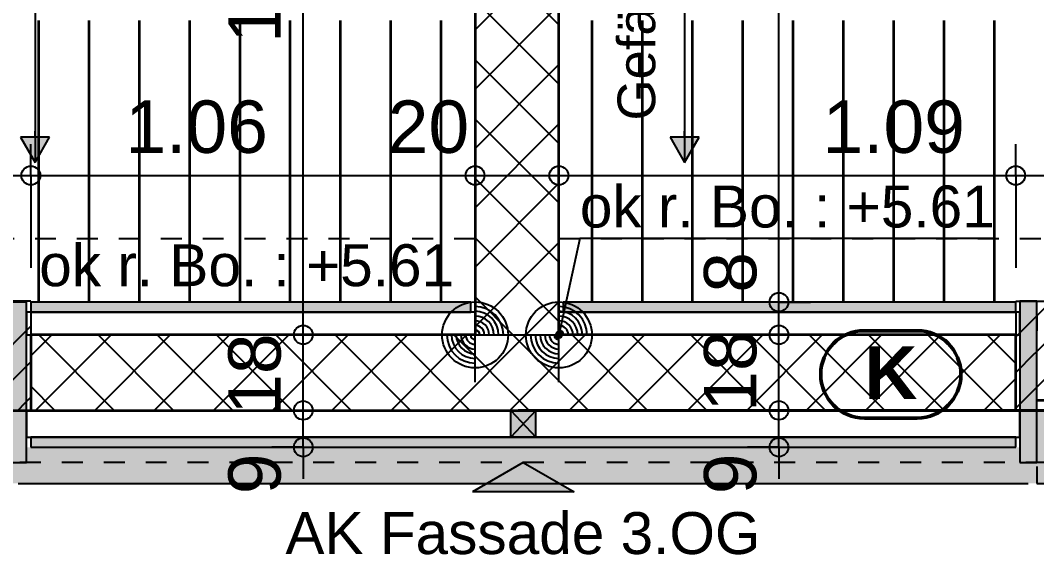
# Model space of a CAD drawing. Header units: centimetres. Extents: x 0.3 to 84.3, y 0.3 to 59.7.
# Drawn here: x 44.79 to 49.64, y 10.356 to 12.904 of the extents above; entities that cross this region are included whole.
import ezdxf

# ---------------------------------------------------------------- set-up
doc = ezdxf.new("R2010")
doc.units = ezdxf.units.CM
for name, pattern in [('AUSGEZOGEN', [0]), ('KURZGESTRICHELT', [0.25, 0.15, -0.1]), ('LINIE_17', [0.05, 0, -0.05]), ('PHANTOM', [63.5, 31.75, -6.35, 6.35, -6.35, 6.35, -6.35]), ('PUNKT', [6.35, 0, -6.35]), ('VERDECKT', [9.525, 6.35, -3.175])]:
    doc.linetypes.add(name, pattern=pattern)
for name, color, linetype, lineweight in [('Allgemein', 7, 'AUSGEZOGEN', 35), ('Ausbau Raeume', 7, 'AUSGEZOGEN', 35), ('Beton Ansicht', 7, 'AUSGEZOGEN', 25), ('Beton verdeckt vorne', 7, 'KURZGESTRICHELT', 25), ('Bodenplatte', 7, 'AUSGEZOGEN', 35), ('Decke', 7, 'AUSGEZOGEN', 35), ('Dichtung', 240, 'AUSGEZOGEN', 25), ('Entwaesserungsb._ Retentionb', 251, 'AUSGEZOGEN', 50), ('Holz Fassadenverkleidung', 7, 'AUSGEZOGEN', 35), ('Holz Unterkonstruktion', 7, 'AUSGEZOGEN', 50), ('Konstruktion oben', 7, 'VERDECKT', 25), ('Spengler', 7, 'AUSGEZOGEN', 35), ('Text Koten', 7, 'AUSGEZOGEN', 50), ('Text Werkplan Ausfuehrung', 7, 'AUSGEZOGEN', 50), ('Unterkonstruktion', 7, 'AUSGEZOGEN', 35), ('Wand Beton bewehrt', 7, 'AUSGEZOGEN', 35), ('Werkplan- Ausfuehrungsmasse', 7, 'AUSGEZOGEN', 25)]:
    doc.layers.add(name, color=color, linetype=linetype, lineweight=lineweight)
doc.styles.add('ARIAL', font='ARIAL.TTF')

msp = doc.modelspace()

# ---------------------------------------------------------------- hatches: boundary and pattern name
at = {"layer": 'Allgemein', "linetype": 'AUSGEZOGEN', "lineweight": 25}
for points in [[(44.82, 10.796), (44.82, 11.56), (44.74, 11.56), (44.74, 10.796)], [(44.84, 11.512), (46.94, 11.512), (46.94, 11.56), (44.84, 11.56)], [(47.38, 11.512), (49.54, 11.512), (49.54, 11.56), (47.38, 11.56)], [(49.56, 11.564), (49.56, 10.796), (49.64, 10.796), (49.64, 11.564)], [(49.54, 10.916), (44.84, 10.916), (44.84, 10.868), (49.54, 10.868)]]:
    msp.add_hatch(color=32, dxfattribs=at).paths.add_polyline_path(points)
at = {"layer": 'Entwaesserungsb._ Retentionb', "linetype": 'AUSGEZOGEN', "lineweight": 25}
for points in [[(44.791, 12.3462), (44.86, 12.2262), (44.929, 12.3462)], [(47.891, 12.3462), (47.96, 12.2262), (48.029, 12.3462)]]:
    msp.add_hatch(color=7, dxfattribs=at).paths.add_polyline_path(points)
at = {"layer": 'Holz Unterkonstruktion', "linetype": 'AUSGEZOGEN', "lineweight": 25}
msp.add_hatch(color=32, dxfattribs=at).paths.add_polyline_path([(47.13, 11.044), (47.13, 10.916), (47.25, 10.916), (47.25, 11.044)])
at = {"layer": 'Spengler', "linetype": 'AUSGEZOGEN', "lineweight": 25, "true_color": 0xfafafa}
for points in [[(49.64, 11.044), (49.64, 10.696), (55.77, 10.696), (55.77, 11.044)], [(44.82, 10.868), (44.82, 10.796), (44.74, 10.796), (44.74, 10.696), (49.64, 10.696), (49.64, 10.796), (49.56, 10.796), (49.56, 10.868)]]:
    msp.add_hatch(color=7, dxfattribs=at).paths.add_polyline_path(points)
at = {"layer": 'Text Werkplan Ausfuehrung', "linetype": 'AUSGEZOGEN', "lineweight": 25}
for points in [[(47.3742, 11.4086), (47.349, 11.4141), (47.3453, 11.4072)], [(47.3742, 11.4086), (47.3453, 11.4072), (47.3747, 11.4008)], [(47.3747, 11.4008), (47.3453, 11.4072), (47.3458, 11.3994)], [(47.3747, 11.4008), (47.3458, 11.3994), (47.371, 11.3939)], [(47.371, 11.3939), (47.3458, 11.3994), (47.3499, 11.393)], [(47.3701, 11.415), (47.3554, 11.4182), (47.349, 11.4141)], [(47.3701, 11.415), (47.349, 11.4141), (47.3742, 11.4086)], [(47.3554, 11.4182), (47.3701, 11.415), (47.3632, 11.4187)], [(47.371, 11.3939), (47.3499, 11.393), (47.3646, 11.3898)], [(47.3646, 11.3898), (47.3499, 11.393), (47.3568, 11.3893)]]:
    msp.add_hatch(color=7, dxfattribs=at).paths.add_polyline_path(points)
msp.add_hatch(color=7, dxfattribs=at).paths.add_polyline_path([(47.19, 10.796), (47.4325, 10.656), (46.9475, 10.656)], flags=16)

# ---------------------------------------------------------------- linework, layer by layer
at = {"layer": 'Allgemein', "color": 7, "linetype": 'AUSGEZOGEN', "lineweight": 25}
for p, q in [((44.82, 11.56), (44.74, 11.56)), ((44.82, 11.512), (44.82, 11.56)), ((46.94, 11.56), (44.84, 11.56)), ((44.84, 11.56), (44.84, 11.512)), ((46.94, 11.512), (46.94, 11.56)), ((49.54, 11.56), (47.38, 11.56)), ((47.38, 11.56), (47.38, 11.512)), ((49.54, 11.512), (49.54, 11.56)), ((49.56, 11.564), (49.56, 11.512)), ((49.64, 11.564), (49.56, 11.564)), ((49.64, 11.444), (49.64, 11.564)), ((44.82, 11.452), (44.82, 11.512)), ((44.84, 11.512), (46.94, 11.512)), ((47.38, 11.512), (49.54, 11.512)), ((49.56, 11.512), (49.56, 11.452)), ((44.82, 11.444), (44.82, 11.452)), ((49.56, 11.452), (49.56, 11.444)), ((44.82, 11.404), (44.82, 11.444)), ((44.82, 11.044), (44.82, 11.404)), ((49.56, 11.444), (49.56, 11.404)), ((49.56, 11.404), (49.56, 11.044)), ((49.64, 10.796), (49.64, 11.444)), ((44.82, 10.964), (44.82, 11.044)), ((49.56, 11.044), (49.56, 10.964)), ((44.82, 10.916), (44.82, 10.964)), ((49.56, 10.964), (49.56, 10.916)), ((44.82, 10.796), (44.82, 10.916)), ((49.54, 10.916), (44.84, 10.916)), ((44.84, 10.916), (44.84, 10.868)), ((49.54, 10.868), (49.54, 10.916)), ((49.56, 10.916), (49.56, 10.796)), ((44.84, 10.868), (49.54, 10.868)), ((44.74, 10.796), (44.82, 10.796)), ((49.56, 10.796), (49.64, 10.796))]:
    msp.add_line(p, q, dxfattribs=at)
at = {"layer": 'Ausbau Raeume', "color": 254, "linetype": 'AUSGEZOGEN', "lineweight": 35}
for p, q in [((44.8782, 12.1846), (44.8782, 12.9032)), ((45.1182, 12.1846), (45.1182, 12.9032)), ((45.3582, 12.1846), (45.3582, 12.9032)), ((45.5982, 12.1846), (45.5982, 12.9032)), ((45.8382, 12.1846), (45.8382, 12.9032)), ((46.0782, 12.1846), (46.0782, 12.9032)), ((46.3182, 12.1846), (46.3182, 12.9032)), ((46.5582, 12.1846), (46.5582, 12.9032)), ((46.7982, 12.1846), (46.7982, 12.9032)), ((47.5182, 12.1846), (47.5182, 12.9032)), ((47.7582, 12.1846), (47.7582, 12.9032)), ((47.9982, 12.1846), (47.9982, 12.9032)), ((48.2382, 12.1846), (48.2382, 12.9032)), ((48.4782, 12.1846), (48.4782, 12.9032)), ((48.7182, 12.1846), (48.7182, 12.9032)), ((48.9582, 12.1846), (48.9582, 12.9032)), ((49.1982, 12.1846), (49.1982, 12.9032)), ((49.4382, 12.1846), (49.4382, 12.9032)), ((44.8782, 11.56), (44.8782, 12.1832)), ((45.1182, 11.56), (45.1182, 12.1832)), ((45.3582, 11.56), (45.3582, 12.1832)), ((45.5982, 11.56), (45.5982, 12.1832)), ((45.8382, 11.56), (45.8382, 12.1832)), ((46.0782, 11.56), (46.0782, 12.1832)), ((46.3182, 11.56), (46.3182, 12.1832)), ((46.5582, 11.56), (46.5582, 12.1832)), ((46.7982, 11.56), (46.7982, 12.1832)), ((47.5182, 11.56), (47.5182, 12.1832)), ((47.7582, 11.56), (47.7582, 12.1832)), ((47.9982, 11.56), (47.9982, 12.1832)), ((48.2382, 11.56), (48.2382, 12.1832)), ((48.4782, 11.56), (48.4782, 12.1832)), ((48.7182, 11.56), (48.7182, 12.1832)), ((48.9582, 11.56), (48.9582, 12.1832)), ((49.1982, 11.56), (49.1982, 12.1832)), ((49.4382, 11.56), (49.4382, 12.1832))]:
    msp.add_line(p, q, dxfattribs=at)
at = {"layer": 'Beton Ansicht', "color": 7, "linetype": 'AUSGEZOGEN', "lineweight": 25}
for p, q in [((44.84, 11.564), (38.51, 11.564)), ((44.84, 11.564), (44.84, 11.56)), ((49.54, 11.564), (49.54, 11.56)), ((49.54, 11.564), (55.87, 11.564))]:
    msp.add_line(p, q, dxfattribs=at)
at = {"layer": 'Beton verdeckt vorne', "color": 7, "linetype": 'VERDECKT', "lineweight": 25}
for p, q in [((44.84, 11.512), (44.84, 11.404)), ((49.54, 11.512), (49.54, 11.404)), ((44.84, 11.044), (38.51, 11.044)), ((49.54, 11.044), (55.87, 11.044))]:
    msp.add_line(p, q, dxfattribs=at)
at = {"layer": 'Bodenplatte', "color": 92, "linetype": 'VERDECKT', "lineweight": 35, "true_color": 0x00c600}
msp.add_line((63.04, 11.044), (31.34, 11.044), dxfattribs=at)
at = {"layer": 'Decke', "color": 92, "linetype": 'PHANTOM', "lineweight": 35, "true_color": 0x00c600}
msp.add_line((31.34, 11.044), (63.04, 11.044), dxfattribs=at)
at = {"layer": 'Dichtung', "color": 21, "linetype": 'AUSGEZOGEN', "lineweight": 25, "true_color": 0xffa8a8}
for p, q in [((49.54, 11.5636), (49.5404, 11.564)), ((49.5475, 11.4014), (49.7101, 11.564)), ((49.6323, 11.3165), (49.844, 11.5282)), ((44.626, 11.2317), (44.8377, 11.4434)), ((44.8381, 11.4438), (44.84, 11.4457)), ((49.54, 11.3939), (49.547, 11.401)), ((49.54, 11.2242), (49.6319, 11.3161)), ((44.7109, 11.1468), (44.84, 11.276)), ((49.54, 11.0545), (49.7168, 11.2313)), ((44.7777, 11.044), (44.7953, 11.0615)), ((44.7957, 11.062), (44.84, 11.1063))]:
    msp.add_line(p, q, dxfattribs=at)
at = {"layer": 'Entwaesserungsb._ Retentionb', "color": 7, "linetype": 'AUSGEZOGEN', "lineweight": 25}
for p, q in [((44.86, 14.4752), (44.86, 12.2262)), ((47.96, 14.4752), (47.96, 12.2262)), ((44.86, 12.3462), (44.86, 12.3762)), ((47.96, 12.3462), (47.96, 12.3762)), ((44.929, 12.3462), (44.791, 12.3462)), ((44.791, 12.3462), (44.86, 12.2262)), ((44.86, 12.2262), (44.929, 12.3462)), ((48.029, 12.3462), (47.891, 12.3462)), ((47.891, 12.3462), (47.96, 12.2262)), ((47.96, 12.2262), (48.029, 12.3462)), ((44.86, 12.2262), (44.86, 12.2262)), ((44.86, 12.2262), (44.86, 12.2262)), ((44.86, 12.2262), (44.86, 12.2262)), ((47.96, 12.2262), (47.96, 12.2262)), ((47.96, 12.2262), (47.96, 12.2262)), ((47.96, 12.2262), (47.96, 12.2262))]:
    msp.add_line(p, q, dxfattribs=at)
at = {"layer": 'Entwaesserungsb._ Retentionb', "color": 7, "linetype": 'LINIE_17', "lineweight": 25}
for p, q in [((31.86, 11.864), (46.96, 11.864)), ((47.36, 11.864), (62.52, 11.864))]:
    msp.add_line(p, q, dxfattribs=at)
at = {"layer": 'Holz Fassadenverkleidung', "color": 7, "linetype": 'LINIE_17', "lineweight": 25}
msp.add_line((63.288, 10.796), (31.092, 10.796), dxfattribs=at)
at = {"layer": 'Holz Unterkonstruktion', "color": 7, "linetype": 'AUSGEZOGEN', "lineweight": 25}
for p, q in [((47.13, 10.916), (47.13, 11.044)), ((47.13, 11.044), (47.25, 11.044)), ((47.25, 11.044), (47.13, 10.916)), ((47.13, 11.044), (47.25, 10.916)), ((47.25, 10.916), (47.25, 11.044)), ((47.13, 10.916), (47.25, 10.916))]:
    msp.add_line(p, q, dxfattribs=at)
at = {"layer": 'Konstruktion oben', "color": 7, "linetype": 'PUNKT', "lineweight": 35}
for p, q in [((49.64, 11.092), (55.77, 11.092)), ((63.288, 10.796), (31.092, 10.796))]:
    msp.add_line(p, q, dxfattribs=at)
at = {"layer": 'Spengler', "color": 7, "linetype": 'AUSGEZOGEN', "lineweight": 25}
for p, q in [((49.64, 11.504), (49.64, 11.424)), ((49.64, 11.044), (55.77, 11.044)), ((49.64, 10.776), (49.64, 10.696)), ((44.78, 10.696), (49.6, 10.696)), ((49.64, 10.696), (55.77, 10.696))]:
    msp.add_line(p, q, dxfattribs=at)
at = {"layer": 'Text Koten', "color": 240, "linetype": 'AUSGEZOGEN', "lineweight": 25}
for p, q in [((46.96, 11.179), (46.96, 11.629)), ((47.36, 11.179), (47.36, 11.629)), ((46.96, 11.2465), (46.96, 11.5615)), ((47.36, 11.2465), (47.36, 11.5615)), ((46.735, 11.404), (47.185, 11.404)), ((46.8027, 11.404), (47.1175, 11.404)), ((47.135, 11.404), (47.585, 11.404)), ((47.2027, 11.404), (47.5175, 11.404))]:
    msp.add_line(p, q, dxfattribs=at)
for centre in [(46.96, 11.404), (47.36, 11.404)]:
    msp.add_circle(centre, 0.1575, dxfattribs=at)
for centre, radius, start, end in [((46.96, 11.404), 0.135, 0, 90), ((46.96, 11.404), 0.1125, 0, 90), ((47.36, 11.404), 0.135, 0, 90), ((47.36, 11.404), 0.1125, 0, 90), ((46.96, 11.404), 0.09, 0, 90), ((46.96, 11.404), 0.0675, 0, 90), ((46.96, 11.404), 0.045, 0, 90), ((47.36, 11.404), 0.09, 0, 90), ((47.36, 11.404), 0.0675, 0, 90), ((47.36, 11.404), 0.045, 0, 90), ((46.96, 11.404), 0.135, 180, 270), ((46.96, 11.404), 0.1125, 180, 270), ((46.96, 11.404), 0.09, 180, 270), ((46.96, 11.404), 0.0675, 180, 270), ((46.96, 11.404), 0.045, 180, 270), ((46.96, 11.404), 0.0225, 180, 270), ((46.96, 11.404), 0.0225, 0, 90), ((47.36, 11.404), 0.135, 180, 270), ((47.36, 11.404), 0.1125, 180, 270), ((47.36, 11.404), 0.09, 180, 270), ((47.36, 11.404), 0.0675, 180, 270), ((47.36, 11.404), 0.045, 180, 270), ((47.36, 11.404), 0.0225, 180, 270), ((47.36, 11.404), 0.0225, 0, 90)]:
    msp.add_arc(centre, radius, start, end, dxfattribs=at)
at = {"layer": 'Text Werkplan Ausfuehrung', "color": 7, "linetype": 'AUSGEZOGEN', "lineweight": 25}
for p, q in [((47.46, 11.864), (47.36, 11.404)), ((49.44, 11.864), (47.46, 11.864)), ((47.3453, 11.4072), (47.3453, 11.4072)), ((47.3632, 11.4187), (47.3632, 11.4187)), ((47.3747, 11.4008), (47.3747, 11.4008)), ((47.3568, 11.3893), (47.3568, 11.3893)), ((47.19, 10.796), (46.9475, 10.656)), ((47.19, 10.796), (47.4325, 10.656)), ((47.4325, 10.656), (46.9475, 10.656))]:
    msp.add_line(p, q, dxfattribs=at)
at = {"layer": 'Text Werkplan Ausfuehrung', "color": 92, "linetype": 'AUSGEZOGEN', "lineweight": 50, "true_color": 0x00b300}
for p, q in [((49.0701, 11.424), (48.8179, 11.424)), ((49.0701, 11.0073), (48.8179, 11.0073))]:
    msp.add_line(p, q, dxfattribs=at)
at = {"layer": 'Text Werkplan Ausfuehrung', "color": 7, "linetype": 'AUSGEZOGEN', "lineweight": 25}
msp.add_circle((47.36, 11.404), 0.015, dxfattribs=at)
at = {"layer": 'Text Werkplan Ausfuehrung', "color": 92, "linetype": 'AUSGEZOGEN', "lineweight": 50, "true_color": 0x00b300}
for centre, start, end in [((48.8179, 11.2157), 90, 270), ((49.0701, 11.2157), 270, 90)]:
    msp.add_arc(centre, 0.2083, start, end, dxfattribs=at)
at = {"layer": 'Unterkonstruktion', "color": 7, "linetype": 'AUSGEZOGEN', "lineweight": 25}
for p, q in [((44.84, 11.512), (44.82, 11.512)), ((44.82, 11.512), (44.82, 11.452)), ((46.94, 11.512), (44.84, 11.512)), ((46.96, 11.512), (46.94, 11.512)), ((46.96, 11.452), (46.96, 11.512)), ((47.38, 11.512), (47.36, 11.512)), ((47.36, 11.512), (47.36, 11.452)), ((49.54, 11.512), (47.38, 11.512)), ((49.56, 11.512), (49.54, 11.512)), ((49.56, 11.452), (49.56, 11.512)), ((44.82, 11.452), (44.82, 11.404)), ((46.96, 11.404), (46.96, 11.452)), ((47.36, 11.452), (47.36, 11.404)), ((49.56, 11.404), (49.56, 11.452)), ((44.82, 11.404), (44.84, 11.404)), ((44.84, 11.404), (46.96, 11.404)), ((47.36, 11.404), (49.54, 11.404)), ((49.54, 11.404), (49.56, 11.404)), ((44.84, 11.044), (44.82, 11.044)), ((44.82, 11.044), (44.82, 10.964)), ((49.54, 11.044), (44.84, 11.044)), ((49.56, 11.044), (49.54, 11.044)), ((49.56, 10.964), (49.56, 11.044)), ((44.82, 10.964), (44.82, 10.916)), ((49.56, 10.916), (49.56, 10.964)), ((44.82, 10.916), (44.84, 10.916)), ((44.84, 10.916), (49.54, 10.916)), ((49.54, 10.916), (49.56, 10.916))]:
    msp.add_line(p, q, dxfattribs=at)
at = {"layer": 'Wand Beton bewehrt', "color": 7, "linetype": 'AUSGEZOGEN', "lineweight": 35}
for p, q in [((47.36, 11.56), (47.36, 15.618)), ((46.96, 14.494), (46.96, 11.512)), ((47.36, 11.512), (47.36, 11.56)), ((46.96, 11.512), (46.96, 11.452)), ((47.36, 11.452), (47.36, 11.512)), ((46.96, 11.452), (46.96, 11.404)), ((47.36, 11.404), (47.36, 11.452)), ((46.96, 11.404), (44.84, 11.404)), ((44.84, 11.404), (44.84, 11.044)), ((49.54, 11.404), (47.36, 11.404)), ((49.54, 11.044), (49.54, 11.404)), ((44.84, 11.044), (49.54, 11.044))]:
    msp.add_line(p, q, dxfattribs=at)
at = {"layer": 'Wand Beton bewehrt', "color": 7, "linetype": 'AUSGEZOGEN', "lineweight": 25}
for p, q in [((46.96, 13.2818), (47.36, 12.8818)), ((46.96, 12.8586), (47.36, 13.2586)), ((46.96, 12.9989), (47.36, 12.5989)), ((46.96, 12.5757), (47.36, 12.9757)), ((46.96, 12.7161), (47.36, 12.3161)), ((46.96, 12.2929), (47.36, 12.6929)), ((46.96, 12.4332), (47.36, 12.0332)), ((46.96, 12.01), (47.36, 12.41)), ((46.96, 12.1504), (47.36, 11.7504)), ((46.96, 11.7272), (47.36, 12.1272)), ((46.96, 11.8675), (47.36, 11.4675)), ((46.96, 11.4444), (47.36, 11.8444)), ((46.96, 11.5847), (47.1407, 11.404)), ((47.2025, 11.404), (47.36, 11.5615)), ((44.84, 11.3043), (44.9397, 11.404)), ((44.8626, 11.044), (45.2226, 11.404)), ((45.238, 11.044), (44.878, 11.404)), ((45.1454, 11.044), (45.5054, 11.404)), ((45.5208, 11.044), (45.1608, 11.404)), ((45.4283, 11.044), (45.7883, 11.404)), ((45.8036, 11.044), (45.4436, 11.404)), ((45.7111, 11.044), (46.0711, 11.404)), ((46.0865, 11.044), (45.7265, 11.404)), ((45.994, 11.044), (46.354, 11.404)), ((46.3693, 11.044), (46.0093, 11.404)), ((46.2768, 11.044), (46.6368, 11.404)), ((46.6522, 11.044), (46.2922, 11.404)), ((46.5596, 11.044), (46.9196, 11.404)), ((46.935, 11.044), (46.575, 11.404)), ((46.8425, 11.044), (47.2025, 11.404)), ((47.2179, 11.044), (46.8579, 11.404)), ((47.1253, 11.044), (47.4853, 11.404)), ((47.5007, 11.044), (47.1407, 11.404)), ((47.4082, 11.044), (47.7682, 11.404)), ((47.7835, 11.044), (47.4235, 11.404)), ((47.691, 11.044), (48.051, 11.404)), ((48.0664, 11.044), (47.7064, 11.404)), ((47.9739, 11.044), (48.3339, 11.404)), ((48.3492, 11.044), (47.9892, 11.404)), ((48.2567, 11.044), (48.6167, 11.404)), ((48.6321, 11.044), (48.2721, 11.404)), ((48.5395, 11.044), (48.8995, 11.404)), ((48.9149, 11.044), (48.5549, 11.404)), ((48.8224, 11.044), (49.1824, 11.404)), ((49.1978, 11.044), (48.8378, 11.404)), ((49.1052, 11.044), (49.4652, 11.404)), ((49.4806, 11.044), (49.1206, 11.404)), ((49.54, 11.2674), (49.4034, 11.404)), ((44.9551, 11.044), (44.84, 11.1591)), ((49.3881, 11.044), (49.54, 11.1959))]:
    msp.add_line(p, q, dxfattribs=at)
at = {"layer": 'Werkplan- Ausfuehrungsmasse', "color": 7, "linetype": 'AUSGEZOGEN', "lineweight": 25}
for p, q in [((48.41, 11.56), (48.41, 15.618)), ((46.14, 11.404), (46.14, 14.494)), ((44.84, 12.164), (44.84, 12.314)), ((46.96, 12.164), (46.96, 12.314)), ((47.36, 12.164), (47.36, 12.314)), ((49.54, 12.164), (49.54, 12.314)), ((38.51, 12.164), (44.84, 12.164)), ((44.84, 12.164), (44.84, 12.014)), ((44.84, 12.164), (46.96, 12.164)), ((46.96, 12.164), (46.96, 12.014)), ((46.96, 12.164), (46.96, 12.164)), ((46.96, 12.164), (47.36, 12.164)), ((47.36, 12.164), (47.36, 12.014)), ((47.36, 12.164), (47.36, 12.164)), ((47.36, 12.164), (49.54, 12.164)), ((49.54, 12.164), (49.54, 12.014)), ((49.54, 12.164), (55.87, 12.164)), ((48.41, 11.56), (48.26, 11.56)), ((48.41, 11.56), (48.56, 11.56)), ((48.41, 11.56), (48.41, 11.56)), ((48.41, 11.404), (48.41, 11.56)), ((46.14, 11.404), (45.99, 11.404)), ((46.14, 11.404), (46.29, 11.404)), ((46.14, 11.404), (46.14, 11.404)), ((46.14, 11.044), (46.14, 11.404)), ((48.41, 11.404), (48.26, 11.404)), ((48.41, 11.404), (48.56, 11.404)), ((48.41, 11.404), (48.41, 11.404)), ((48.41, 11.044), (48.41, 11.404)), ((46.14, 11.044), (45.99, 11.044)), ((46.14, 11.044), (46.29, 11.044)), ((46.14, 11.044), (46.14, 11.044)), ((46.14, 10.868), (46.14, 11.044)), ((48.41, 11.044), (48.26, 11.044)), ((48.41, 11.044), (48.56, 11.044)), ((48.41, 11.044), (48.41, 11.044)), ((48.41, 10.868), (48.41, 11.044)), ((46.14, 10.868), (45.99, 10.868)), ((46.14, 10.868), (46.29, 10.868)), ((46.14, 10.868), (46.14, 10.868)), ((46.14, 10.868), (46.14, 10.718)), ((48.41, 10.868), (48.26, 10.868)), ((48.41, 10.868), (48.56, 10.868)), ((48.41, 10.868), (48.41, 10.868)), ((48.41, 10.868), (48.41, 10.718))]:
    msp.add_line(p, q, dxfattribs=at)
for points in [[(44.84, 12.164), (44.84, 12.0312), (44.84, 12.0312), (44.84, 11.9848), (44.84, 11.9848), (44.84, 11.724)], [(49.54, 12.164), (49.54, 11.9621), (49.54, 11.9621), (49.54, 11.9005), (49.54, 11.9005), (49.54, 11.724)]]:
    msp.add_lwpolyline(points, dxfattribs=at)
for centre in [(44.84, 12.164), (46.96, 12.164), (47.36, 12.164), (49.54, 12.164), (48.41, 11.56), (46.14, 11.404), (48.41, 11.404), (46.14, 11.044), (48.41, 11.044), (46.14, 10.868), (48.41, 10.868)]:
    msp.add_circle(centre, 0.045, dxfattribs=at)

# ---------------------------------------------------------------- texts
at = {"layer": 'Entwaesserungsb._ Retentionb', "color": 7, "linetype": 'AUSGEZOGEN', "lineweight": 35, "insert": (47.874, 12.4262), "char_height": 0.18, "width": 0.09, "attachment_point": 7, "rotation": 90, "style": 'ARIAL'}
msp.add_mtext('Gefälle\\~2.0%\\~(roh)', dxfattribs=at)
at = {"layer": 'Text Koten', "color": 7, "linetype": 'AUSGEZOGEN', "lineweight": 35, "char_height": 0.2, "width": 0.1, "attachment_point": 7, "style": 'ARIAL'}
for insert in [(47.46, 11.9133), (44.88, 11.6333)]:
    msp.add_mtext('ok\\~r.\\~Bo.\\~:\\~+5.61', dxfattribs=dict(at, insert=insert))
at = {"layer": 'Text Werkplan Ausfuehrung', "color": 92, "linetype": 'AUSGEZOGEN', "lineweight": 50, "true_color": 0x00b300, "insert": (48.8179, 11.099), "char_height": 0.25, "width": 0.125, "attachment_point": 7, "style": 'ARIAL'}
msp.add_mtext('\\fArial|i0|b1|c0|p0;K', dxfattribs=at)
at = {"layer": 'Text Werkplan Ausfuehrung', "color": 7, "linetype": 'AUSGEZOGEN', "lineweight": 35, "insert": (46.055, 10.356), "char_height": 0.2, "width": 0.1, "attachment_point": 7, "style": 'ARIAL'}
msp.add_mtext('AK\\~Fassade\\~3.OG', dxfattribs=at)
at = {"layer": 'Werkplan- Ausfuehrungsmasse', "color": 7, "linetype": 'AUSGEZOGEN', "lineweight": 50, "char_height": 0.25, "width": 0.125, "attachment_point": 7, "rotation": 90, "style": 'ARIAL'}
for s, insert in [('1.54', (46.0357, 12.7966)), ('8', (48.3057, 11.605)), ('18', (48.3057, 11.0374)), ('18', (46.0357, 11.0227)), ('9', (46.0357, 10.6441)), ('9', (48.3057, 10.6441))]:
    msp.add_mtext(s, dxfattribs=dict(at, insert=insert))
at = {"layer": 'Werkplan- Ausfuehrungsmasse', "color": 7, "linetype": 'AUSGEZOGEN', "lineweight": 50, "char_height": 0.25, "width": 0.125, "attachment_point": 7, "style": 'ARIAL'}
for s, insert in [('1.06', (45.2914, 12.2683)), ('20', (46.5432, 12.2683)), ('1.09', (48.6178, 12.2683))]:
    msp.add_mtext(s, dxfattribs=dict(at, insert=insert))

doc.saveas('drawing.dxf')
